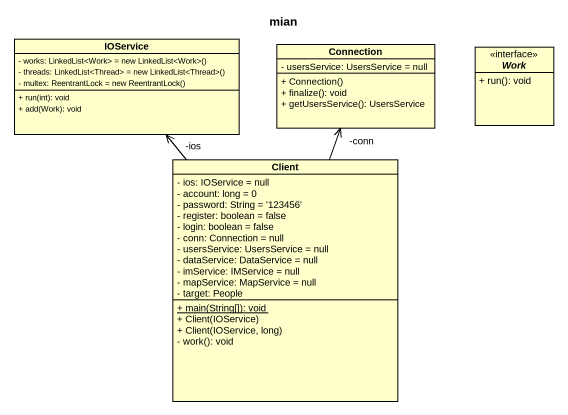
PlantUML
@startuml
title mian
hide circle
hide empty members
skinparam classAttributeIconSize 0
class IOService {
  {field} - works: LinkedList<Work> = new LinkedList<Work>()
  {field} - threads: LinkedList<Thread> = new LinkedList<Thread>()
  {field} - multex: ReentrantLock = new ReentrantLock()
  + run(int): void
  + add(Work): void
}
class Connection {
  - usersService: UsersService = null
  + Connection()
  + finalize(): void
  + getUsersService(): UsersService
}
interface Work <<interface>> {
  + run(): void
}
class Client {
  - ios: IOService = null
  - account: long = 0
  - password: String = '123456'
  - register: boolean = false
  - login: boolean = false
  - conn: Connection = null
  - usersService: UsersService = null
  - dataService: DataService = null
  - imService: IMService = null
  - mapService: MapService = null
  - target: People
  {static} + main(String[]): void
  + Client(IOService)
  + Client(IOService, long)
  - work(): void
}
Client -up-> "-ios" IOService
Client -up-> "-conn" Connection
@enduml
